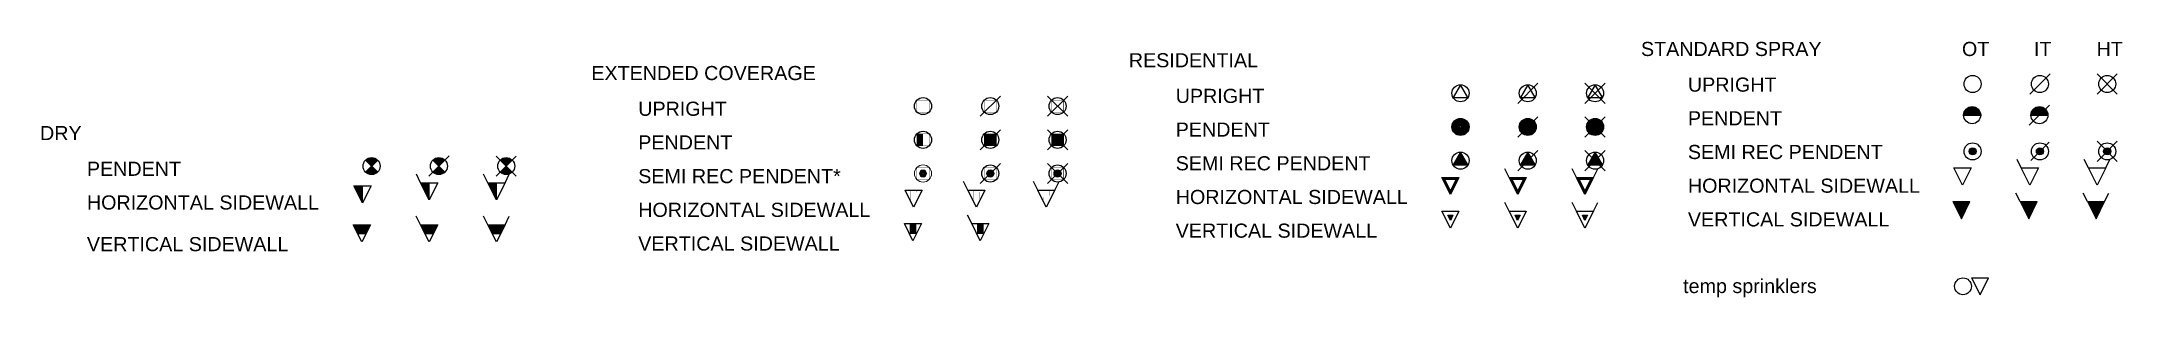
# Model space of a CAD drawing. Header units: inches. Extents: x 40 to 37143, y -750 to 3803.
import ezdxf

# ---------------------------------------------------------------- set-up
doc = ezdxf.new("R2010")
doc.units = ezdxf.units.IN
doc.header["$MEASUREMENT"] = 0
doc.styles.get("Standard").update_dxf_attribs({"font": 'arial.ttf'})

# ---------------------------------------------------------------- blocks, each defined once
blk = doc.blocks.new('Dry pendent ordinary temperature')
h = blk.add_hatch(color=1)
h.dxf.hatch_style = 1
h.paths.add_polyline_path([(108, 108, 0.412554), (-107, 108), (0, 0)])
h.paths.add_polyline_path([(-108, -108, 0.414214), (108, -108), (0, 0)])
at = {"color": 1}
for p, q in [((108, 108), (-108, -108)), ((-107, 108), (108, -108))]:
    blk.add_line(p, q, dxfattribs=at)
blk.add_circle((0, 0), 152, dxfattribs=at)
at = {"flags": 1}
for tag, p in [('Make', (0, -10)), ('Temperature', (0, -12)), ('Size', (0, -14)), ('K Factor', (0, -16)), ('Finish', (0, -18)), ('Response', (0, -20))]:
    blk.add_attdef(tag, p, '', height=1, dxfattribs=at)
blk = doc.blocks.new('Dry pendent intermediate temperature')
h = blk.add_hatch(color=1)
h.dxf.hatch_style = 1
h.paths.add_polyline_path([(107, 108, 0.412554), (-107, 108), (0, 0)])
h.paths.add_polyline_path([(-108, -108, 0.414214), (108, -108), (0, 0)])
at = {"color": 1}
for p, q in [((180, 180), (-180, -180)), ((107, 108), (-108, -108)), ((-107, 108), (108, -108))]:
    blk.add_line(p, q, dxfattribs=at)
blk.add_circle((0, 0), 152, dxfattribs=at)
at = {"flags": 1}
for tag, p in [('Make', (0, -10)), ('Temperature', (0, -12)), ('Size', (0, -14)), ('K Factor', (0, -16)), ('Finish', (0, -18)), ('Response', (0, -20))]:
    blk.add_attdef(tag, p, '', height=1, dxfattribs=at)
blk = doc.blocks.new('Dry pendent high temperature')
h = blk.add_hatch(color=1)
h.dxf.hatch_style = 1
h.paths.add_polyline_path([(108, 108, 0.412554), (-107, 108), (0, 0)])
h.paths.add_polyline_path([(-108, -108, 0.414214), (108, -108), (0, 0)])
at = {"color": 1}
for p, q in [((180, 179), (-179, -180)), ((-179, 179), (180, -180)), ((108, 108), (-108, -108)), ((-107, 108), (108, -108))]:
    blk.add_line(p, q, dxfattribs=at)
blk.add_circle((0, 0), 152, dxfattribs=at)
at = {"flags": 1}
for tag, p in [('Make', (0, -10)), ('Temperature', (0, -12)), ('Size', (0, -14)), ('K Factor', (0, -16)), ('Finish', (0, -18)), ('Response', (0, -20))]:
    blk.add_attdef(tag, p, '', height=1, dxfattribs=at)
blk = doc.blocks.new('*U56')
h = blk.add_hatch(color=1)
h.dxf.hatch_style = 1
h.paths.add_polyline_path([(0, 304.8), (-152.4, 304.8), (0, 0)])
at = {"color": 1}
for p, q in [((0, 0), (-152.4, 304.8)), ((-152.4, 304.8), (152.4, 304.8)), ((152.4, 304.8), (0, 0)), ((0, 0), (0, 304.8))]:
    blk.add_line(p, q, dxfattribs=at)
at = {"flags": 1}
for tag, p in [('Temperature', (0, -12)), ('Make', (0, -10)), ('Size', (0, -14)), ('K Factor', (0, -16)), ('Finish', (0, -18)), ('Response', (0, -20))]:
    blk.add_attdef(tag, p, '', height=1, dxfattribs=at)
blk = doc.blocks.new('Dry horizontal sidewall intermediate temperature')
h = blk.add_hatch(color=1)
h.dxf.hatch_style = 1
h.paths.add_polyline_path([(0, 304.8), (-152.4, 304.8), (0, 0)])
at = {"color": 1}
for p, q in [((-152.4, 304.8), (-228.6, 457.2)), ((0, 0), (-152.4, 304.8)), ((-152.4, 304.8), (152.4, 304.8)), ((152.4, 304.8), (0, 0)), ((0, 0), (0, 304.8))]:
    blk.add_line(p, q, dxfattribs=at)
at = {"flags": 1}
for tag, p in [('Temperature', (0, -12)), ('Make', (0, -10)), ('Size', (0, -14)), ('K Factor', (0, -16)), ('Finish', (0, -18)), ('Response', (0, -20))]:
    blk.add_attdef(tag, p, '', height=1, dxfattribs=at)
blk = doc.blocks.new('Dry horizontal sidewall high temperature')
h = blk.add_hatch(color=1)
h.dxf.hatch_style = 1
h.paths.add_polyline_path([(0, 304.8), (-152.4, 304.8), (0, 0)])
at = {"color": 1}
for p, q in [((-152.4, 304.8), (-228.6, 457.2)), ((152.4, 304.8), (228.6, 457.2)), ((0, 0), (-152.4, 304.8)), ((-152.4, 304.8), (152.4, 304.8)), ((152.4, 304.8), (0, 0)), ((0, 0), (0, 304.8))]:
    blk.add_line(p, q, dxfattribs=at)
at = {"flags": 1}
for tag, p in [('Temperature', (0, -12)), ('Make', (0, -10)), ('Size', (0, -14)), ('K Factor', (0, -16)), ('Finish', (0, -18)), ('Response', (0, -20))]:
    blk.add_attdef(tag, p, '', height=1, dxfattribs=at)
blk = doc.blocks.new('Dry vertical sidewall ordinary temperature')
h = blk.add_hatch(color=1)
h.dxf.hatch_style = 1
h.paths.add_polyline_path([(76.2, 152.4), (152.4, 304.8), (-152.4, 304.8), (-76.2, 152.4)])
at = {"color": 1}
for p, q in [((0, 0), (-152.4, 304.8)), ((-152.4, 304.8), (152.4, 304.8)), ((-76.2, 152.4), (76.2, 152.4)), ((152.4, 304.8), (0, 0))]:
    blk.add_line(p, q, dxfattribs=at)
at = {"flags": 1}
for tag, p in [('Temperature', (0, -12)), ('Make', (0, -10)), ('Size', (0, -14)), ('K Factor', (0, -16)), ('Finish', (0, -18)), ('Response', (0, -20))]:
    blk.add_attdef(tag, p, '', height=1, dxfattribs=at)
blk = doc.blocks.new('Dry vertical sidewall intermediate temperature')
h = blk.add_hatch(color=1)
h.dxf.hatch_style = 1
h.paths.add_polyline_path([(76, 152), (152, 305), (-152, 305), (-76, 152)])
at = {"color": 1}
for p, q in [((-152, 305), (-229, 457)), ((0, 0), (-152, 305)), ((-152, 305), (152, 305)), ((-76, 152), (76, 152)), ((152, 305), (0, 0))]:
    blk.add_line(p, q, dxfattribs=at)
at = {"flags": 1}
for tag, p in [('Make', (0, -10)), ('Temperature', (0, -12)), ('Size', (0, -14)), ('K Factor', (0, -16)), ('Finish', (0, -18)), ('Response', (0, -20))]:
    blk.add_attdef(tag, p, '', height=1, dxfattribs=at)
blk = doc.blocks.new('Dry vertical sidewall high temperature')
h = blk.add_hatch(color=1)
h.dxf.hatch_style = 1
h.paths.add_polyline_path([(76.2, 152.4), (152.4, 304.8), (-152.4, 304.8), (-76.2, 152.4)])
at = {"color": 1}
for p, q in [((-152.4, 304.8), (-228.6, 457.2)), ((152.4, 304.8), (228.6, 457.2)), ((0, 0), (-152.4, 304.8)), ((-152.4, 304.8), (152.4, 304.8)), ((-76.2, 152.4), (76.2, 152.4)), ((152.4, 304.8), (0, 0))]:
    blk.add_line(p, q, dxfattribs=at)
at = {"flags": 1}
for tag, p in [('Temperature', (0, -12)), ('Make', (0, -10)), ('Size', (0, -14)), ('K Factor', (0, -16)), ('Finish', (0, -18)), ('Response', (0, -20))]:
    blk.add_attdef(tag, p, '', height=1, dxfattribs=at)
blk = doc.blocks.new('Extended coverage semi rec pendent ordinary temperature')
at = {"color": 1, "lineweight": 0, "const_width": 6.35, "flags": 128}
blk.add_lwpolyline([(-108, 108), (-108, -108), (108, -108), (108, 108)], close=True, dxfattribs=at)
at = {"color": 1, "lineweight": 0}
for radius in [152, 63.5, 50.8, 38.1, 25.4, 12.7]:
    blk.add_circle((0, 0), radius, dxfattribs=at)
at = {"flags": 1}
for tag, p in [('Make', (0, -10)), ('Temperature', (0, -12)), ('Size', (0, -14)), ('K Factor', (0, -16)), ('Finish', (0, -18)), ('Response', (0, -20))]:
    blk.add_attdef(tag, p, '', height=1, dxfattribs=at)
blk = doc.blocks.new('Extended coverage semi rec pendent intermediate temperature')
at = {"color": 1}
blk.add_line((180, 180), (-180, -180), dxfattribs=at)
at = {"color": 1, "const_width": 6.35, "flags": 128}
blk.add_lwpolyline([(-108, 108), (-108, -108), (108, -108), (108, 108)], close=True, dxfattribs=at)
at = {"color": 1}
for radius in [152, 63.5, 50.8, 38.1, 25.4, 12.7]:
    blk.add_circle((0, 0), radius, dxfattribs=at)
at = {"flags": 1}
for tag, p in [('Make', (0, -10)), ('Temperature', (0, -12)), ('Size', (0, -14)), ('K Factor', (0, -16)), ('Finish', (0, -18)), ('Response', (0, -20))]:
    blk.add_attdef(tag, p, '', height=1, dxfattribs=at)
blk = doc.blocks.new('Extended coverage semi rec pendent high temperature')
at = {"color": 1}
for p, q in [((180, 180), (-180, -180)), ((-180, 180), (180, -180))]:
    blk.add_line(p, q, dxfattribs=at)
at = {"color": 1, "const_width": 6.35, "flags": 128}
blk.add_lwpolyline([(-108, 108), (-108, -108), (108, -108), (108, 108)], close=True, dxfattribs=at)
at = {"color": 1}
for radius in [152, 63.5, 50.8, 38.1, 25.4, 12.7]:
    blk.add_circle((0, 0), radius, dxfattribs=at)
at = {"flags": 1}
for tag, p in [('Make', (0, -10)), ('Temperature', (0, -12)), ('Size', (0, -14)), ('K Factor', (0, -16)), ('Finish', (0, -18)), ('Response', (0, -20))]:
    blk.add_attdef(tag, p, '', height=1, dxfattribs=at)
blk = doc.blocks.new('*U55')
at = {"color": 1}
for p, q in [((0, 0), (-152, 305)), ((-152, 305), (152, 305)), ((152, 305), (0, 0))]:
    blk.add_line(p, q, dxfattribs=at)
at = {"color": 1, "const_width": 3.44, "flags": 128}
blk.add_lwpolyline([(-57, 122), (60, 122), (58, 305), (-58, 305)], close=True, dxfattribs=at)
at = {"flags": 1}
for tag, p in [('Make', (0, -10)), ('Temperature', (0, -12)), ('Size', (0, -14)), ('K Factor', (0, -16)), ('Finish', (0, -18)), ('Response', (0, -20))]:
    blk.add_attdef(tag, p, '', height=1, dxfattribs=at)
blk = doc.blocks.new('*U54')
at = {"color": 1}
for p, q in [((-152, 305), (-229, 457)), ((0, 0), (-152, 305)), ((-152, 305), (152, 305)), ((152, 305), (0, 0))]:
    blk.add_line(p, q, dxfattribs=at)
at = {"color": 1, "const_width": 3.44, "flags": 128}
blk.add_lwpolyline([(-57, 122), (60, 122), (58, 305), (-58, 305)], close=True, dxfattribs=at)
at = {"flags": 1}
for tag, p in [('Make', (0, -10)), ('Temperature', (0, -12)), ('Size', (0, -14)), ('K Factor', (0, -16)), ('Finish', (0, -18)), ('Response', (0, -20))]:
    blk.add_attdef(tag, p, '', height=1, dxfattribs=at)
blk = doc.blocks.new('*U53')
at = {"color": 1}
for p, q in [((-152, 305), (-229, 457)), ((152, 305), (229, 457)), ((0, 0), (-152, 305)), ((-152, 305), (152, 305)), ((152, 305), (0, 0))]:
    blk.add_line(p, q, dxfattribs=at)
at = {"color": 1, "const_width": 3.44, "flags": 128}
blk.add_lwpolyline([(-57, 122), (60, 122), (58, 305), (-58, 305)], close=True, dxfattribs=at)
at = {"flags": 1}
for tag, p in [('Make', (0, -10)), ('Temperature', (0, -12)), ('Size', (0, -14)), ('K Factor', (0, -16)), ('Finish', (0, -18)), ('Response', (0, -20))]:
    blk.add_attdef(tag, p, '', height=1, dxfattribs=at)
blk = doc.blocks.new('Extended coverage vertical sidewall ordinary temperature')
at = {"true_color": 0xed1f24}
h = blk.add_hatch(color=240, dxfattribs=at)
h.dxf.hatch_style = 1
h.paths.add_polyline_path([(58, 305), (-58, 305), (-57, 122), (60, 122)])
at = {"color": 1}
for p, q in [((0, 0), (-152, 305)), ((-152, 305), (152, 305)), ((152, 305), (0, 0))]:
    blk.add_line(p, q, dxfattribs=at)
at = {"color": 1, "const_width": 3.44, "flags": 128}
blk.add_lwpolyline([(-57, 122), (60, 122), (58, 305), (-58, 305)], close=True, dxfattribs=at)
at = {"flags": 1}
for tag, p in [('Make', (0, -10)), ('Temperature', (0, -12)), ('Size', (0, -14)), ('K Factor', (0, -16)), ('Finish', (0, -18)), ('Response', (0, -20))]:
    blk.add_attdef(tag, p, '', height=1, dxfattribs=at)
blk = doc.blocks.new('Extended coverage vertical sidewall intermediate temperature')
at = {"true_color": 0xed1f24}
h = blk.add_hatch(color=240, dxfattribs=at)
h.dxf.hatch_style = 1
h.paths.add_polyline_path([(58, 305), (-58, 305), (-57, 122), (60, 122)])
at = {"color": 1}
for p, q in [((-152, 305), (-229, 457)), ((0, 0), (-152, 305)), ((-152, 305), (152, 305)), ((152, 305), (0, 0))]:
    blk.add_line(p, q, dxfattribs=at)
at = {"color": 1, "const_width": 3.44, "flags": 128}
blk.add_lwpolyline([(-57, 122), (60, 122), (58, 305), (-58, 305)], close=True, dxfattribs=at)
at = {"flags": 1}
for tag, p in [('Make', (0, -10)), ('Temperature', (0, -12)), ('Size', (0, -14)), ('K Factor', (0, -16)), ('Finish', (0, -18)), ('Response', (0, -20))]:
    blk.add_attdef(tag, p, '', height=1, dxfattribs=at)
blk = doc.blocks.new('Extended coverage upright ordinary temperature')
at = {"color": 1, "const_width": 6.35, "flags": 128}
blk.add_lwpolyline([(-108, 108), (-108, -108), (108, -108), (108, 108)], close=True, dxfattribs=at)
at = {"color": 1}
blk.add_circle((0, 0), 152, dxfattribs=at)
at = {"flags": 1}
for tag, p in [('Make', (0, -10)), ('Temperature', (0, -12)), ('Size', (0, -14)), ('K Factor', (0, -16)), ('Finish', (0, -18)), ('Response', (0, -20))]:
    blk.add_attdef(tag, p, '', height=1, dxfattribs=at)
blk = doc.blocks.new('Extended coverage pendent ordinary temperature')
at = {"true_color": 0xed1f24}
h = blk.add_hatch(color=240, dxfattribs=at)
h.dxf.hatch_style = 1
h.paths.add_polyline_path([(-1, 105), (-109, 105), (-109, -111), (-1, -111)])
at = {"color": 240, "true_color": 0xed1f24, "const_width": 6.35, "flags": 128}
blk.add_lwpolyline([(-109, 105), (-109, -111), (106, -111), (106, 105)], close=True, dxfattribs=at)
at = {"color": 240, "true_color": 0xed1f24}
blk.add_circle((-1, -3), 152, dxfattribs=at)
at = {"flags": 1}
for tag, p in [('Make', (0, -10)), ('Temperature', (0, -12)), ('Size', (0, -14)), ('K Factor', (0, -16)), ('Finish', (0, -18)), ('Response', (0, -20))]:
    blk.add_attdef(tag, p, '', height=1, dxfattribs=at)
blk = doc.blocks.new('Extended coverage pendent intermediate temperature')
h = blk.add_hatch(color=1)
h.dxf.hatch_style = 1
h.paths.add_polyline_path([(-108, -108), (108, -108), (108, 108), (-108, 108)])
at = {"color": 1}
blk.add_line((180, 180), (-180, -180), dxfattribs=at)
at = {"color": 1, "const_width": 6.35, "flags": 128}
blk.add_lwpolyline([(-108, 108), (-108, -108), (108, -108), (108, 108)], close=True, dxfattribs=at)
at = {"color": 1}
blk.add_circle((0, 0), 152, dxfattribs=at)
at = {"flags": 1}
for tag, p in [('Make', (0, -10)), ('Temperature', (0, -12)), ('Size', (0, -14)), ('K Factor', (0, -16)), ('Finish', (0, -18)), ('Response', (0, -20))]:
    blk.add_attdef(tag, p, '', height=1, dxfattribs=at)
blk = doc.blocks.new('Extended coverage pendent high temperature')
h = blk.add_hatch(color=1)
h.dxf.hatch_style = 1
h.paths.add_polyline_path([(-108, -108), (108, -108), (108, 108), (-108, 108)])
at = {"color": 1}
for p, q in [((180, 180), (-180, -180)), ((-180, 180), (180, -180))]:
    blk.add_line(p, q, dxfattribs=at)
at = {"color": 1, "const_width": 6.35, "flags": 128}
blk.add_lwpolyline([(-108, 108), (-108, -108), (108, -108), (108, 108)], close=True, dxfattribs=at)
at = {"color": 1}
blk.add_circle((0, 0), 152, dxfattribs=at)
at = {"flags": 1}
for tag, p in [('Make', (0, -10)), ('Temperature', (0, -12)), ('Size', (0, -14)), ('K Factor', (0, -16)), ('Finish', (0, -18)), ('Response', (0, -20))]:
    blk.add_attdef(tag, p, '', height=1, dxfattribs=at)
blk = doc.blocks.new('Extended coverage upright high temperature')
at = {"color": 1}
for p, q in [((180, 180), (-180, -180)), ((-180, 180), (180, -180))]:
    blk.add_line(p, q, dxfattribs=at)
at = {"color": 1, "const_width": 6.35, "flags": 128}
blk.add_lwpolyline([(-108, 108), (-108, -108), (108, -108), (108, 108)], close=True, dxfattribs=at)
at = {"color": 1}
blk.add_circle((0, 0), 152, dxfattribs=at)
at = {"flags": 1}
for tag, p in [('Make', (0, -10)), ('Temperature', (0, -12)), ('Size', (0, -14)), ('K Factor', (0, -16)), ('Finish', (0, -18)), ('Response', (0, -20))]:
    blk.add_attdef(tag, p, '', height=1, dxfattribs=at)
blk = doc.blocks.new('Extended coverage upright intermediate temperature')
at = {"color": 1}
blk.add_line((180, 180), (-180, -180), dxfattribs=at)
at = {"color": 1, "const_width": 6.35, "flags": 128}
blk.add_lwpolyline([(-108, 108), (-108, -108), (108, -108), (108, 108)], close=True, dxfattribs=at)
at = {"color": 1}
blk.add_circle((0, 0), 152, dxfattribs=at)
at = {"flags": 1}
for tag, p in [('Make', (0, -10)), ('Temperature', (0, -12)), ('Size', (0, -14)), ('K Factor', (0, -16)), ('Finish', (0, -18)), ('Response', (0, -20))]:
    blk.add_attdef(tag, p, '', height=1, dxfattribs=at)
blk = doc.blocks.new('Residential upright ordinary temperature')
at = {"color": 1}
blk.add_lwpolyline([(0, 152), (-132, -76), (132, -76)], close=True, dxfattribs=at)
blk.add_circle((0, 0), 152, dxfattribs=at)
at = {"flags": 1}
for tag, p in [('Make', (0, -10)), ('Temperature', (0, -12)), ('Size', (0, -14)), ('K Factor', (0, -16)), ('Finish', (0, -18)), ('Response', (0, -20))]:
    blk.add_attdef(tag, p, '', height=1, dxfattribs=at)
blk = doc.blocks.new('Residential upright intermediate temperature')
at = {"color": 1}
blk.add_line((180, 180), (-180, -180), dxfattribs=at)
blk.add_lwpolyline([(0, 152), (-132, -76), (132, -76)], close=True, dxfattribs=at)
blk.add_circle((0, 0), 152, dxfattribs=at)
at = {"flags": 1}
for tag, p in [('Make', (0, -10)), ('Temperature', (0, -12)), ('Size', (0, -14)), ('K Factor', (0, -16)), ('Finish', (0, -18)), ('Response', (0, -20))]:
    blk.add_attdef(tag, p, '', height=1, dxfattribs=at)
blk = doc.blocks.new('Residential upright high temperature')
at = {"color": 1}
for p, q in [((180, 180), (-180, -180)), ((-180, 180), (180, -180))]:
    blk.add_line(p, q, dxfattribs=at)
blk.add_lwpolyline([(0, 152), (-132, -76), (132, -76)], close=True, dxfattribs=at)
blk.add_circle((0, 0), 152, dxfattribs=at)
at = {"flags": 1}
for tag, p in [('Make', (0, -10)), ('Temperature', (0, -12)), ('Size', (0, -14)), ('K Factor', (0, -16)), ('Finish', (0, -18)), ('Response', (0, -20))]:
    blk.add_attdef(tag, p, '', height=1, dxfattribs=at)
blk = doc.blocks.new('Residential pendent ordinary temperature')
at = {"color": 1}
for radius in [152, 146, 133, 121, 108, 95.3, 88.9, 76.2, 63.5, 50.8, 38.1, 31.8, 19.1]:
    blk.add_circle((0, 0), radius, dxfattribs=at)
at = {"flags": 1}
for tag, p in [('Make', (0, -10)), ('Temperature', (0, -12)), ('Size', (0, -14)), ('K Factor', (0, -16)), ('Finish', (0, -18)), ('Response', (0, -20))]:
    blk.add_attdef(tag, p, '', height=1, dxfattribs=at)
blk = doc.blocks.new('Residential pendent intermediate temperature')
at = {"color": 1}
blk.add_line((180, 180), (-180, -180), dxfattribs=at)
for radius in [152, 146, 133, 121, 108, 95.3, 88.9, 76.2, 63.5, 50.8, 38.1, 31.8, 19.1]:
    blk.add_circle((0, 0), radius, dxfattribs=at)
at = {"flags": 1}
for tag, p in [('Make', (0, -10)), ('Temperature', (0, -12)), ('Size', (0, -14)), ('K Factor', (0, -16)), ('Finish', (0, -18)), ('Response', (0, -20))]:
    blk.add_attdef(tag, p, '', height=1, dxfattribs=at)
blk = doc.blocks.new('Residential pendent high temperature')
at = {"color": 1}
for p, q in [((180, 180), (-180, -180)), ((-180, 180), (180, -180))]:
    blk.add_line(p, q, dxfattribs=at)
for radius in [152, 146, 133, 121, 108, 95.3, 88.9, 76.2, 63.5, 50.8, 38.1, 31.8, 19.1]:
    blk.add_circle((0, 0), radius, dxfattribs=at)
at = {"flags": 1}
for tag, p in [('Make', (0, -10)), ('Temperature', (0, -12)), ('Size', (0, -14)), ('K Factor', (0, -16)), ('Finish', (0, -18)), ('Response', (0, -20))]:
    blk.add_attdef(tag, p, '', height=1, dxfattribs=at)
blk = doc.blocks.new('Residential semi rec pendent ordinary temperature')
at = {"true_color": 0xed1f24}
h = blk.add_hatch(color=240, dxfattribs=at)
h.dxf.hatch_style = 1
h.paths.add_polyline_path([(132, -76), (0, 152), (-132, -76)])
at = {"color": 1}
blk.add_lwpolyline([(0, 152), (-132, -76), (132, -76)], close=True, dxfattribs=at)
blk.add_circle((0, 0), 152, dxfattribs=at)
at = {"flags": 1}
for tag, p in [('Make', (0, -10)), ('Temperature', (0, -12)), ('Size', (0, -14)), ('K Factor', (0, -16)), ('Finish', (0, -18)), ('Response', (0, -20))]:
    blk.add_attdef(tag, p, '', height=1, dxfattribs=at)
blk = doc.blocks.new('Residential semi rec pendent intermediate temperature')
at = {"true_color": 0xed1f24}
h = blk.add_hatch(color=240, dxfattribs=at)
h.dxf.hatch_style = 1
h.paths.add_polyline_path([(132, -76), (0, 152), (-132, -76)])
at = {"color": 1}
blk.add_line((180, 180), (-180, -180), dxfattribs=at)
blk.add_lwpolyline([(0, 152), (-132, -76), (132, -76)], close=True, dxfattribs=at)
blk.add_circle((0, 0), 152, dxfattribs=at)
at = {"flags": 1}
for tag, p in [('Make', (0, -10)), ('Temperature', (0, -12)), ('Size', (0, -14)), ('K Factor', (0, -16)), ('Finish', (0, -18)), ('Response', (0, -20))]:
    blk.add_attdef(tag, p, '', height=1, dxfattribs=at)
blk = doc.blocks.new('Residential semi rec pendent high temperature')
at = {"true_color": 0xed1f24}
h = blk.add_hatch(color=240, dxfattribs=at)
h.dxf.hatch_style = 1
h.paths.add_polyline_path([(132, -76), (0, 152), (-132, -76)])
at = {"color": 1}
for p, q in [((180, 180), (-180, -180)), ((-180, 180), (180, -180))]:
    blk.add_line(p, q, dxfattribs=at)
blk.add_lwpolyline([(0, 152), (-132, -76), (132, -76)], close=True, dxfattribs=at)
blk.add_circle((0, 0), 152, dxfattribs=at)
at = {"flags": 1}
for tag, p in [('Make', (0, -10)), ('Temperature', (0, -12)), ('Size', (0, -14)), ('K Factor', (0, -16)), ('Finish', (0, -18)), ('Response', (0, -20))]:
    blk.add_attdef(tag, p, '', height=1, dxfattribs=at)
blk = doc.blocks.new('Residential horizontal sidewall ordinary temperature')
h = blk.add_hatch(color=1)
h.dxf.hatch_style = 1
h.paths.add_polyline_path([(152, 305), (-152, 305), (0, 0)])
h.paths.add_polyline_path([(104, 275), (0, 67), (-104, 275)], flags=16)
at = {"color": 1}
for p, q in [((0, 0), (-152, 305)), ((-152, 305), (152, 305)), ((0, 67), (-104, 275)), ((-104, 275), (104, 275)), ((152, 305), (0, 0)), ((104, 275), (0, 67))]:
    blk.add_line(p, q, dxfattribs=at)
at = {"flags": 1}
for tag, p in [('Make', (0, -10)), ('Temperature', (0, -12)), ('Size', (0, -14)), ('K Factor', (0, -16)), ('Finish', (0, -18)), ('Response', (0, -20))]:
    blk.add_attdef(tag, p, '', height=1, dxfattribs=at)
blk = doc.blocks.new('Residential horizontal sidewall intermediate temperature')
h = blk.add_hatch(color=1)
h.dxf.hatch_style = 1
h.paths.add_polyline_path([(152, 305), (-152, 305), (0, 0)])
h.paths.add_polyline_path([(104, 275), (0, 67), (-104, 275)], flags=16)
at = {"color": 1}
for p, q in [((-152, 305), (-229, 457)), ((0, 0), (-152, 305)), ((-152, 305), (152, 305)), ((0, 67), (-104, 275)), ((-104, 275), (104, 275)), ((152, 305), (0, 0)), ((104, 275), (0, 67))]:
    blk.add_line(p, q, dxfattribs=at)
at = {"flags": 1}
for tag, p in [('Make', (0, -10)), ('Temperature', (0, -12)), ('Size', (0, -14)), ('K Factor', (0, -16)), ('Finish', (0, -18)), ('Response', (0, -20))]:
    blk.add_attdef(tag, p, '', height=1, dxfattribs=at)
blk = doc.blocks.new('Residential horizontal sidewall high temperature')
h = blk.add_hatch(color=1)
h.dxf.hatch_style = 1
h.paths.add_polyline_path([(152, 305), (-152, 305), (0, 0)])
h.paths.add_polyline_path([(104, 275), (0, 67), (-104, 275)], flags=16)
at = {"color": 1}
for p, q in [((-152, 305), (-229, 457)), ((152, 305), (229, 457)), ((0, 0), (-152, 305)), ((-152, 305), (152, 305)), ((0, 67), (-104, 275)), ((-104, 275), (104, 275)), ((152, 305), (0, 0)), ((104, 275), (0, 67))]:
    blk.add_line(p, q, dxfattribs=at)
at = {"flags": 1}
for tag, p in [('Make', (0, -10)), ('Temperature', (0, -12)), ('Size', (0, -14)), ('K Factor', (0, -16)), ('Finish', (0, -18)), ('Response', (0, -20))]:
    blk.add_attdef(tag, p, '', height=1, dxfattribs=at)
blk = doc.blocks.new('Residential vertical sidewall ordinary temperature')
at = {"true_color": 0xed1f24}
h = blk.add_hatch(color=240, dxfattribs=at)
h.dxf.hatch_style = 1
h.paths.add_polyline_path([(-47, 231), (-1, 139), (45, 231)])
at = {"color": 1}
for p, q in [((0, 0), (-152, 305)), ((-152, 305), (152, 305)), ((-1, 139), (-47, 231)), ((-47, 231), (45, 231)), ((45, 231), (-1, 139)), ((152, 305), (0, 0))]:
    blk.add_line(p, q, dxfattribs=at)
at = {"flags": 1}
for tag, p in [('Make', (0, -10)), ('Temperature', (0, -12)), ('Size', (0, -14)), ('K Factor', (0, -16)), ('Finish', (0, -18)), ('Response', (0, -20))]:
    blk.add_attdef(tag, p, '', height=1, dxfattribs=at)
blk = doc.blocks.new('Residential vertical sidewall intermediate temperature')
at = {"true_color": 0xed1f24}
h = blk.add_hatch(color=240, dxfattribs=at)
h.dxf.hatch_style = 1
h.paths.add_polyline_path([(-47, 231), (-1, 139), (45, 231)])
at = {"color": 1}
for p, q in [((-152, 305), (-229, 457)), ((0, 0), (-152, 305)), ((-152, 305), (152, 305)), ((-1, 139), (-47, 231)), ((-47, 231), (45, 231)), ((45, 231), (-1, 139)), ((152, 305), (0, 0))]:
    blk.add_line(p, q, dxfattribs=at)
at = {"flags": 1}
for tag, p in [('Make', (0, -10)), ('Temperature', (0, -12)), ('Size', (0, -14)), ('K Factor', (0, -16)), ('Finish', (0, -18)), ('Response', (0, -20))]:
    blk.add_attdef(tag, p, '', height=1, dxfattribs=at)
blk = doc.blocks.new('Residential vertical sidewall high temperature')
at = {"true_color": 0xed1f24}
h = blk.add_hatch(color=240, dxfattribs=at)
h.dxf.hatch_style = 1
h.paths.add_polyline_path([(-47, 231), (-1, 139), (45, 231)])
at = {"color": 1}
for p, q in [((-152, 305), (-229, 457)), ((152, 305), (229, 457)), ((0, 0), (-152, 305)), ((-152, 305), (152, 305)), ((-1, 139), (-47, 231)), ((-47, 231), (45, 231)), ((45, 231), (-1, 139)), ((152, 305), (0, 0))]:
    blk.add_line(p, q, dxfattribs=at)
at = {"flags": 1}
for tag, p in [('Make', (0, -10)), ('Temperature', (0, -12)), ('Size', (0, -14)), ('K Factor', (0, -16)), ('Finish', (0, -18)), ('Response', (0, -20))]:
    blk.add_attdef(tag, p, '', height=1, dxfattribs=at)
blk = doc.blocks.new('Standard spray upright ordinary temperature')
at = {"color": 1}
blk.add_circle((0, 0), 152, dxfattribs=at)
at = {"flags": 1}
for tag, p in [('Make', (0, -10)), ('Temperature', (0, -12)), ('Size', (0, -14)), ('K Factor', (0, -16)), ('Finish', (0, -18)), ('Response', (0, -20))]:
    blk.add_attdef(tag, p, '', height=1, dxfattribs=at)
blk = doc.blocks.new('Standard spray upright intermediate temperature')
at = {"color": 1}
blk.add_line((180, 180), (-180, -180), dxfattribs=at)
blk.add_circle((0, 0), 152, dxfattribs=at)
at = {"flags": 1}
for tag, p in [('Make', (0, -10)), ('Temperature', (0, -12)), ('Size', (0, -14)), ('K Factor', (0, -16)), ('Finish', (0, -18)), ('Response', (0, -20))]:
    blk.add_attdef(tag, p, '', height=1, dxfattribs=at)
blk = doc.blocks.new('Standard spray upright high temperature')
at = {"color": 1}
for p, q in [((180, 180), (-180, -180)), ((-180, 180), (180, -180))]:
    blk.add_line(p, q, dxfattribs=at)
blk.add_circle((0, 0), 152, dxfattribs=at)
at = {"flags": 1}
for tag, p in [('Make', (0, -10)), ('Temperature', (0, -12)), ('Size', (0, -14)), ('K Factor', (0, -16)), ('Finish', (0, -18)), ('Response', (0, -20))]:
    blk.add_attdef(tag, p, '', height=1, dxfattribs=at)
blk = doc.blocks.new('Standard spray pendent ordinary temperature')
at = {"true_color": 0xed1f24}
h = blk.add_hatch(color=240, dxfattribs=at)
h.dxf.hatch_style = 1
h.paths.add_polyline_path([(152.4, 0, 1), (-152.4, 0)])
at = {"color": 1}
blk.add_line((-152.4, 0), (152.4, 0), dxfattribs=at)
blk.add_circle((0, 0), 152.4, dxfattribs=at)
at = {"flags": 1}
for tag, p in [('Temperature', (0, -12)), ('Make', (0, -10)), ('Size', (0, -14)), ('K Factor', (0, -16)), ('Finish', (0, -18)), ('Response', (0, -20))]:
    blk.add_attdef(tag, p, '', height=1, dxfattribs=at)
blk = doc.blocks.new('Standard spray pendent intermediate temperature')
at = {"true_color": 0xed1f24}
h = blk.add_hatch(color=240, dxfattribs=at)
h.dxf.hatch_style = 1
h.paths.add_polyline_path([(152, 0, 1), (-152, 0)])
at = {"color": 1}
for p, q in [((180, 180), (-180, -180)), ((-152, 0), (152, 0))]:
    blk.add_line(p, q, dxfattribs=at)
blk.add_circle((0, 0), 152, dxfattribs=at)
at = {"flags": 1}
for tag, p in [('Make', (0, -10)), ('Temperature', (0, -12)), ('Size', (0, -14)), ('K Factor', (0, -16)), ('Finish', (0, -18)), ('Response', (0, -20))]:
    blk.add_attdef(tag, p, '', height=1, dxfattribs=at)
blk = doc.blocks.new('Standard spray semi rec pendent ordinary temperature')
at = {"color": 240, "true_color": 0xed1f24}
for radius in [152, 63.5, 50.8, 38.1, 25.4, 12.7]:
    blk.add_circle((0, 0), radius, dxfattribs=at)
at = {"flags": 1}
for tag, p in [('Make', (0, -10)), ('Temperature', (0, -12)), ('Size', (0, -14)), ('K Factor', (0, -16)), ('Finish', (0, -18)), ('Response', (0, -20))]:
    blk.add_attdef(tag, p, '', height=1, dxfattribs=at)
blk = doc.blocks.new('Standard spray semi rec pendent intermediate temperature')
at = {"color": 240, "true_color": 0xed1f24}
blk.add_line((-162, -162), (162, 162), dxfattribs=at)
for radius in [152, 63.5, 50.8, 38.1, 25.4, 12.7]:
    blk.add_circle((0, 0), radius, dxfattribs=at)
at = {"flags": 1}
for tag, p in [('Make', (0, -10)), ('Temperature', (0, -12)), ('Size', (0, -14)), ('K Factor', (0, -16)), ('Finish', (0, -18)), ('Response', (0, -20))]:
    blk.add_attdef(tag, p, '', height=1, dxfattribs=at)
blk = doc.blocks.new('Standard spray horizontal sidewall ordinary temperature')
at = {"color": 1}
for p, q in [((0, 0), (-152.4, 304.8)), ((-152.4, 304.8), (152.4, 304.8)), ((152.4, 304.8), (0, 0))]:
    blk.add_line(p, q, dxfattribs=at)
at = {"flags": 1}
for tag, p in [('Temperature', (0, -12)), ('Make', (0, -10)), ('Size', (0, -14)), ('K Factor', (0, -16)), ('Finish', (0, -18)), ('Response', (0, -20))]:
    blk.add_attdef(tag, p, '', height=1, dxfattribs=at)
blk = doc.blocks.new('Standard spray horizontal sidewall intermediate temperature')
at = {"color": 1}
for p, q in [((-152.4, 304.8), (-228.6, 457.2)), ((0, 0), (-152.4, 304.8)), ((-152.4, 304.8), (152.4, 304.8)), ((152.4, 304.8), (0, 0))]:
    blk.add_line(p, q, dxfattribs=at)
at = {"flags": 1}
for tag, p in [('Temperature', (0, -12)), ('Make', (0, -10)), ('Size', (0, -14)), ('K Factor', (0, -16)), ('Finish', (0, -18)), ('Response', (0, -20))]:
    blk.add_attdef(tag, p, '', height=1, dxfattribs=at)
blk = doc.blocks.new('Standard spray horizontal sidewall high temperature')
at = {"color": 1}
for p, q in [((-152.4, 304.8), (-228.6, 457.2)), ((152.4, 304.8), (228.6, 457.2)), ((0, 0), (-152.4, 304.8)), ((-152.4, 304.8), (152.4, 304.8)), ((152.4, 304.8), (0, 0))]:
    blk.add_line(p, q, dxfattribs=at)
at = {"flags": 1}
for tag, p in [('Temperature', (0, -12)), ('Make', (0, -10)), ('Size', (0, -14)), ('K Factor', (0, -16)), ('Finish', (0, -18)), ('Response', (0, -20))]:
    blk.add_attdef(tag, p, '', height=1, dxfattribs=at)
blk = doc.blocks.new('Standard spray vertical sidewall ordinary temperature')
h = blk.add_hatch(color=1)
h.dxf.hatch_style = 1
h.paths.add_polyline_path([(0, 0), (152.4, 304.8), (-152.4, 304.8)])
at = {"color": 1}
for p, q in [((-152.4, 304.8), (0, 0)), ((-152.4, 304.8), (152.4, 304.8)), ((0, 0), (152.4, 304.8))]:
    blk.add_line(p, q, dxfattribs=at)
at = {"flags": 1}
for tag, p in [('Temperature', (0, -12)), ('Make', (0, -10)), ('Size', (0, -14)), ('K Factor', (0, -16)), ('Finish', (0, -18)), ('Response', (0, -20))]:
    blk.add_attdef(tag, p, '', height=1, dxfattribs=at)
blk = doc.blocks.new('Standard spray vertical sidewall intermediate temperature')
h = blk.add_hatch(color=1)
h.dxf.hatch_style = 1
h.paths.add_polyline_path([(0, 0), (152.4, 304.8), (-152.4, 304.8)])
at = {"color": 1}
for p, q in [((-152.4, 304.8), (-228.6, 457.2)), ((-152.4, 304.8), (0, 0)), ((-152.4, 304.8), (152.4, 304.8)), ((0, 0), (152.4, 304.8))]:
    blk.add_line(p, q, dxfattribs=at)
at = {"flags": 1}
for tag, p in [('Temperature', (0, -12)), ('Make', (0, -10)), ('Size', (0, -14)), ('K Factor', (0, -16)), ('Finish', (0, -18)), ('Response', (0, -20))]:
    blk.add_attdef(tag, p, '', height=1, dxfattribs=at)
blk = doc.blocks.new('Standard spray vertical sidewall high temperature')
h = blk.add_hatch(color=1)
h.dxf.hatch_style = 1
h.paths.add_polyline_path([(0, 0), (152.4, 304.8), (-152.4, 304.8)])
at = {"color": 1}
for p, q in [((-152.4, 304.8), (-228.6, 457.2)), ((152.4, 304.8), (228.6, 457.2)), ((-152.4, 304.8), (0, 0)), ((-152.4, 304.8), (152.4, 304.8)), ((0, 0), (152.4, 304.8))]:
    blk.add_line(p, q, dxfattribs=at)
at = {"flags": 1}
for tag, p in [('Temperature', (0, -12)), ('Make', (0, -10)), ('Size', (0, -14)), ('K Factor', (0, -16)), ('Finish', (0, -18)), ('Response', (0, -20))]:
    blk.add_attdef(tag, p, '', height=1, dxfattribs=at)
blk = doc.blocks.new('Standard spray semi rec pendent high temperature')
at = {"color": 1}
for p, q in [((180, 180), (-180, -180)), ((-180, 180), (180, -180))]:
    blk.add_line(p, q, dxfattribs=at)
for radius in [152, 63.5, 50.8, 38.1, 25.4, 12.7]:
    blk.add_circle((0, 0), radius, dxfattribs=at)
at = {"flags": 1}
for tag, p in [('Make', (0, -10)), ('Temperature', (0, -12)), ('Size', (0, -14)), ('K Factor', (0, -16)), ('Finish', (0, -18)), ('Response', (0, -20))]:
    blk.add_attdef(tag, p, '', height=1, dxfattribs=at)
blk = doc.blocks.new('NSVPENDENTTEMPSPRINKLER')
at = {"color": 1}
blk.add_circle((0, 0), 150, dxfattribs=at)
blk = doc.blocks.new('NSVSIDETEMPSPRINKLER')
at = {"color": 1}
for p, q in [((0, 0), (-150, 300)), ((-150, 300), (150, 300)), ((0, 0), (150, 300))]:
    blk.add_line(p, q, dxfattribs=at)

msp = doc.modelspace()

# ---------------------------------------------------------------- block references
for name, p in [('Residential upright ordinary temperature', (25341, 2884)), ('Residential upright intermediate temperature', (26541, 2884)), ('Residential upright high temperature', (27741, 2884)), ('Standard spray upright ordinary temperature', (34473, 3049)), ('Standard spray upright intermediate temperature', (35673, 3049)), ('Standard spray upright high temperature', (36873, 3049)), ('Extended coverage upright ordinary temperature', (15757, 2655)), ('Extended coverage upright intermediate temperature', (16957, 2655)), ('Extended coverage upright high temperature', (18157, 2655)), ('Standard spray pendent ordinary temperature', (34464, 2494)), ('Standard spray pendent intermediate temperature', (35664, 2494)), ('Extended coverage pendent intermediate temperature', (16957, 2055)), ('Extended coverage pendent high temperature', (18157, 2055)), ('Residential pendent ordinary temperature', (25341, 2284)), ('Residential pendent intermediate temperature', (26541, 2284)), ('Residential pendent high temperature', (27741, 2284)), ('Extended coverage pendent ordinary temperature', (15758, 2058)), ('Residential semi rec pendent intermediate temperature', (26541, 1684)), ('Residential semi rec pendent high temperature', (27741, 1684)), ('Standard spray semi rec pendent ordinary temperature', (34473, 1849)), ('Standard spray semi rec pendent intermediate temperature', (35673, 1849)), ('Standard spray semi rec pendent high temperature', (36873, 1849)), ('Dry pendent ordinary temperature', (5925, 1587)), ('Dry pendent intermediate temperature', (7125, 1587)), ('Dry pendent high temperature', (8325, 1587)), ('Extended coverage semi rec pendent ordinary temperature', (15757, 1455)), ('Extended coverage semi rec pendent intermediate temperature', (16957, 1455)), ('Extended coverage semi rec pendent high temperature', (18157, 1455)), ('Residential semi rec pendent ordinary temperature', (25341, 1684)), ('Residential horizontal sidewall intermediate temperature', (26361, 1081)), ('Residential horizontal sidewall high temperature', (27561, 1081)), ('Standard spray horizontal sidewall ordinary temperature', (34293, 1249)), ('Standard spray horizontal sidewall intermediate temperature', (35493, 1249)), ('Standard spray horizontal sidewall high temperature', (36693, 1249)), ('*U56', (5762, 931)), ('Dry horizontal sidewall intermediate temperature', (6951, 987)), ('Dry horizontal sidewall high temperature', (8151, 987)), ('*U55', (15590, 856)), ('*U54', (16710, 856)), ('*U53', (17955, 856)), ('Residential horizontal sidewall ordinary temperature', (25161, 1081)), ('Residential vertical sidewall ordinary temperature', (25161, 481)), ('Residential vertical sidewall intermediate temperature', (26361, 481)), ('Residential vertical sidewall high temperature', (27561, 481)), ('Standard spray vertical sidewall ordinary temperature', (34273, 649)), ('Standard spray vertical sidewall intermediate temperature', (35473, 649)), ('Standard spray vertical sidewall high temperature', (36673, 649)), ('Dry vertical sidewall ordinary temperature', (5751, 236)), ('Dry vertical sidewall intermediate temperature', (6951, 236)), ('Dry vertical sidewall high temperature', (8151, 236)), ('Extended coverage vertical sidewall ordinary temperature', (15577, 257)), ('Extended coverage vertical sidewall intermediate temperature', (16777, 257)), ('NSVPENDENTTEMPSPRINKLER', (34301, -554)), ('NSVSIDETEMPSPRINKLER', (34606, -706))]:
    msp.add_blockref(name, p)

# ---------------------------------------------------------------- texts
at = {"attachment_point": 1}
for s, width, insert, char_height in [('STANDARD SPRAY', 11818.27, (28559, 3799), 251.51), ('OT', 911.75, (34283, 3799), 251.5), ('IT', 911.75, (35567, 3799), 251.5), ('HT', 911.75, (36683, 3799), 251.5), ('EXTENDED COVERAGE', 11818.27, (9843, 3370), 251.51), ('RESIDENTIAL', 11818.27, (19427, 3598), 251.51), ('UPRIGHT', 3625.65, (29396, 3164), 251.5), ('UPRIGHT', 3625.65, (10679, 2734), 251.5), ('UPRIGHT', 3625.65, (20263, 2963), 251.5), ('DRY', 11818.27, (12, 2301), 251.5), ('PENDENT', 3625.65, (20263, 2363), 251.5), ('PENDENT', 3625.65, (29396, 2564), 251.5), ('PENDENT', 3625.65, (10679, 2134), 251.5), ('SEMI REC PENDENT', 3625.65, (29396, 1964), 251.51), ('PENDENT', 3625.65, (848, 1665), 251.5), ('SEMI REC PENDENT*', 3625.65, (10679, 1534), 251.51), ('SEMI REC PENDENT', 3625.65, (20263, 1763), 251.51), ('HORIZONTAL SIDEWALL', 4234.21, (20263, 1163), 251.51), ('HORIZONTAL SIDEWALL', 4234.21, (29396, 1364), 251.51), ('HORIZONTAL SIDEWALL', 4204.55, (848, 1065), 251.51), ('HORIZONTAL SIDEWALL', 4234.21, (10679, 934), 251.51), ('VERTICAL SIDEWALL', 4234.21, (29396, 764), 251.51), ('VERTICAL SIDEWALL', 4234.21, (20263, 563), 251.51), ('VERTICAL SIDEWALL', 4204.55, (848, 323), 251.51), ('VERTICAL SIDEWALL', 4234.21, (10679, 334), 251.51), ('temp sprinklers', 4234.21, (29311, -423), 251.51)]:
    msp.add_mtext_dynamic_manual_height_columns(s, width=width, gutter_width=1258, heights=[0], dxfattribs=dict(at, insert=insert, char_height=char_height))

doc.saveas('drawing.dxf')
